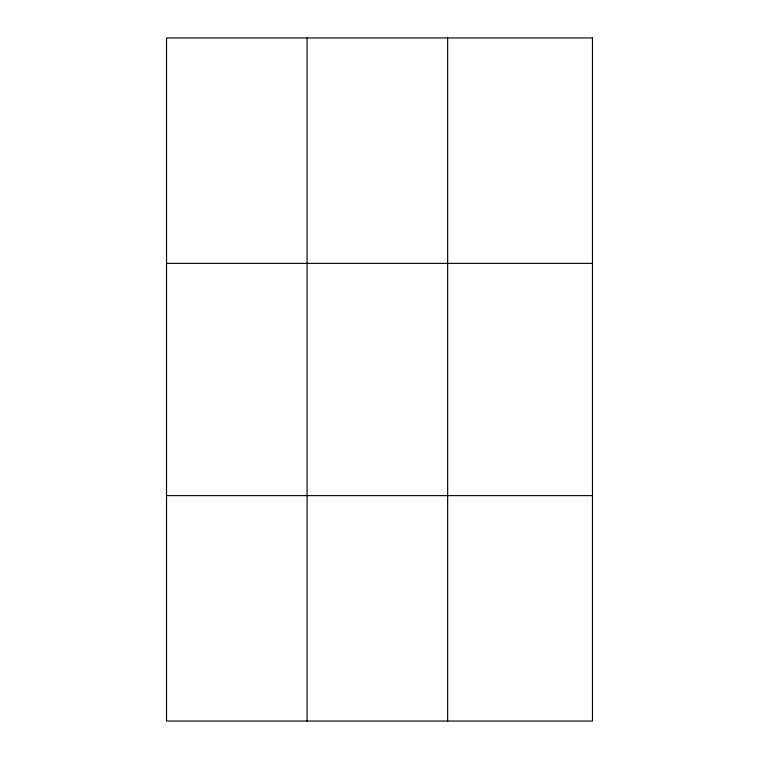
<?xml version="1.0" encoding="UTF-8"?>
<svg xmlns="http://www.w3.org/2000/svg" width="759" height="759" viewBox="0 0 759 759"><rect width="100%" height="100%" fill="white"/><g stroke="black" fill="none" stroke-linecap="round" stroke-linejoin="round"><path stroke-width="1.14" d="M307.091 721.05L307.091 37.95M447.649 721.05L447.649 37.95M166.534 263.373L592.466 263.373M166.534 495.627L592.466 495.627M592.466 37.95L592.466 721.05L166.534 721.05L166.534 37.95L592.466 37.95"/></g></svg>
